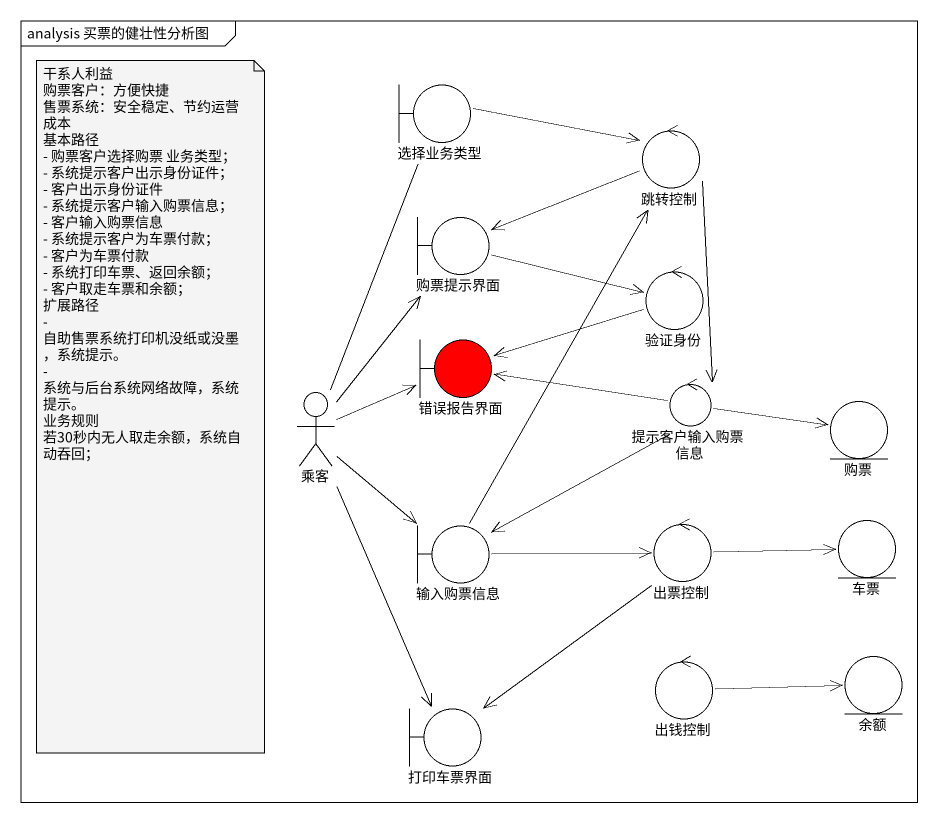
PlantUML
@startuml
mainframe analysis 买票的健壮性分析图
boundary 选择业务类型
control 跳转控制
boundary 购票提示界面
control 验证身份
boundary 错误报告界面 #FF0000
actor 乘客
control 提示客户输入购票信息
entity 购票
boundary 输入购票信息
control 出票控制
entity 车票
control 出钱控制
entity 余额
boundary 打印车票界面
选择业务类型 -right-> 跳转控制
跳转控制 -left-> 购票提示界面
跳转控制 --> 提示客户输入购票信息
购票提示界面 -right-> 验证身份
验证身份 -left-> 错误报告界面
乘客 -up- 选择业务类型
乘客 -up-> 购票提示界面
乘客 -right-> 错误报告界面
乘客 --> 输入购票信息
乘客 --> 打印车票界面
提示客户输入购票信息 -left-> 错误报告界面
提示客户输入购票信息 -right-> 购票
提示客户输入购票信息 --> 输入购票信息
输入购票信息 -up-> 跳转控制
输入购票信息 -right-> 出票控制
出票控制 -right-> 车票
出票控制 --> 打印车票界面
出钱控制 -right-> 余额
note as N1
  干系人利益
  购票客户：方便快捷
  售票系统：安全稳定、节约运营成本
  基本路径
  - 购票客户选择购票 业务类型；
  - 系统提示客户出示身份证件；
  - 客户出示身份证件
  - 系统提示客户输入购票信息；
  - 客户输入购票信息
  - 系统提示客户为车票付款；
  - 客户为车票付款
  - 系统打印车票、返回余额；
  - 客户取走车票和余额；
  扩展路径
  - 自助售票系统打印机没纸或没墨，系统提示。
  - 系统与后台系统网络故障，系统提示。
  业务规则
  若30秒内无人取走余额，系统自动吞回；
end note
@enduml
